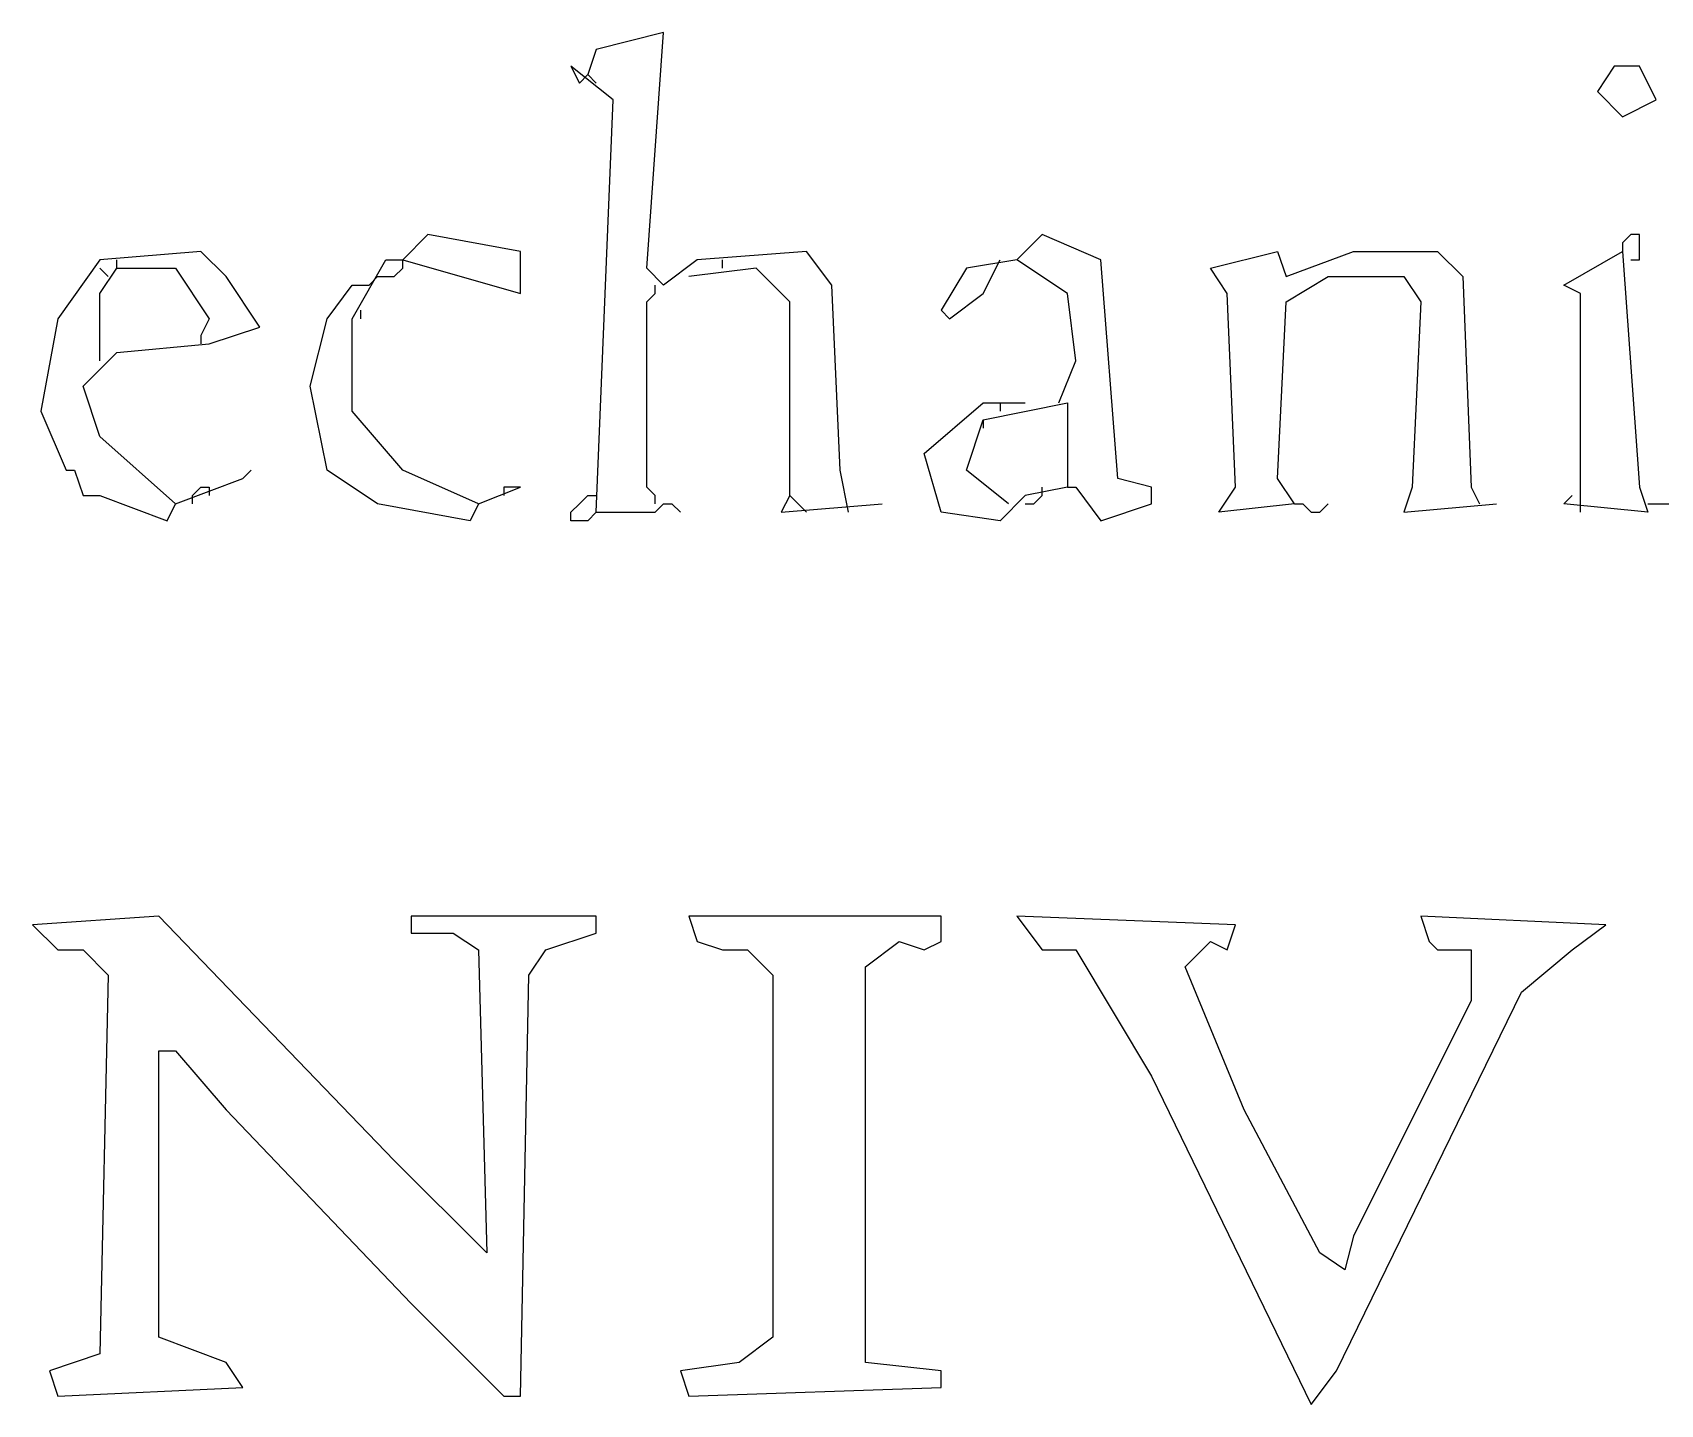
# Model space of a CAD drawing. Header units: inches. Extents: x 0.1 to 9.75, y 0.02 to 4.75.
# Drawn here: x 0.4472 to 0.716, y 3.7833 to 4.0097 of the extents above; entities that cross this region are included whole.
import ezdxf

# ---------------------------------------------------------------- set-up
doc = ezdxf.new("R2010")
doc.units = ezdxf.units.IN
doc.header["$MEASUREMENT"] = 0
doc.layers.add('PFV', color=179, linetype='Continuous')

msp = doc.modelspace()

# ---------------------------------------------------------------- linework, layer by layer
at = {"layer": 'PFV', "color": 1}
for p, q in [((0.551389, 4.009722), (0.540278, 4.006944)), ((0.548611, 3.970833), (0.551389, 4.009722)), ((0.540278, 4.006944), (0.538889, 4.002778)), ((0.543056, 3.998611), (0.536111, 4.004167)), ((0.536111, 4.004167), (0.5375, 4.001389)), ((0.5375, 4.001389), (0.538889, 4.002778)), ((0.538889, 4.002778), (0.540278, 4.001389)), ((0.708333, 4.004167), (0.705556, 4)), ((0.7125, 4.004167), (0.708333, 4.004167)), ((0.715278, 3.998611), (0.7125, 4.004167)), ((0.705556, 4), (0.709722, 3.995833)), ((0.540278, 3.930556), (0.543056, 3.998611)), ((0.709722, 3.995833), (0.715278, 3.998611)), ((0.5125, 3.976389), (0.508333, 3.972222)), ((0.527778, 3.973611), (0.5125, 3.976389)), ((0.613889, 3.976389), (0.609722, 3.972222)), ((0.623611, 3.972222), (0.613889, 3.976389)), ((0.711111, 3.976389), (0.709722, 3.975)), ((0.709722, 3.975), (0.709722, 3.973611)), ((0.7125, 3.976389), (0.711111, 3.976389)), ((0.7125, 3.972222), (0.7125, 3.976389)), ((0.458333, 3.972222), (0.451389, 3.9625)), ((0.475, 3.973611), (0.458333, 3.972222)), ((0.461111, 3.970833), (0.461111, 3.972222)), ((0.479167, 3.969444), (0.475, 3.973611)), ((0.5, 3.9625), (0.505556, 3.972222)), ((0.505556, 3.972222), (0.508333, 3.972222)), ((0.508333, 3.972222), (0.527778, 3.966667)), ((0.508333, 3.970833), (0.508333, 3.972222)), ((0.527778, 3.966667), (0.527778, 3.973611)), ((0.556944, 3.972222), (0.551389, 3.968056)), ((0.575, 3.973611), (0.556944, 3.972222)), ((0.561111, 3.970833), (0.561111, 3.972222)), ((0.579167, 3.968056), (0.575, 3.973611)), ((0.609722, 3.972222), (0.601389, 3.970833)), ((0.604167, 3.966667), (0.606944, 3.972222)), ((0.618056, 3.966667), (0.609722, 3.972222)), ((0.626389, 3.936111), (0.623611, 3.972222)), ((0.641667, 3.970833), (0.652778, 3.973611)), ((0.652778, 3.973611), (0.654167, 3.969444)), ((0.654167, 3.969444), (0.665278, 3.973611)), ((0.665278, 3.973611), (0.679167, 3.973611)), ((0.679167, 3.973611), (0.683333, 3.969444)), ((0.7, 3.968056), (0.709722, 3.973611)), ((0.709722, 3.973611), (0.7125, 3.934722)), ((0.711111, 3.972222), (0.7125, 3.972222)), ((0.458333, 3.966667), (0.461111, 3.970833)), ((0.459722, 3.969444), (0.458333, 3.970833)), ((0.461111, 3.970833), (0.470833, 3.970833)), ((0.470833, 3.970833), (0.476389, 3.9625)), ((0.506944, 3.969444), (0.508333, 3.970833)), ((0.551389, 3.968056), (0.548611, 3.970833)), ((0.566667, 3.970833), (0.555556, 3.969444)), ((0.572222, 3.965278), (0.566667, 3.970833)), ((0.601389, 3.970833), (0.597222, 3.963889)), ((0.644444, 3.966667), (0.641667, 3.970833)), ((0.484722, 3.961111), (0.479167, 3.969444)), ((0.495833, 3.9625), (0.5, 3.968056)), ((0.5, 3.968056), (0.502778, 3.968056)), ((0.502778, 3.968056), (0.504167, 3.969444)), ((0.504167, 3.969444), (0.506944, 3.969444)), ((0.55, 3.966667), (0.55, 3.968056)), ((0.580556, 3.9375), (0.579167, 3.968056)), ((0.654167, 3.965278), (0.661111, 3.969444)), ((0.661111, 3.969444), (0.673611, 3.969444)), ((0.673611, 3.969444), (0.676389, 3.965278)), ((0.683333, 3.969444), (0.684722, 3.934722)), ((0.702778, 3.966667), (0.7, 3.968056)), ((0.458333, 3.955556), (0.458333, 3.966667)), ((0.548611, 3.965278), (0.55, 3.966667)), ((0.548611, 3.934722), (0.548611, 3.965278)), ((0.572222, 3.933333), (0.572222, 3.965278)), ((0.598611, 3.9625), (0.604167, 3.966667)), ((0.619444, 3.955556), (0.618056, 3.966667)), ((0.645833, 3.934722), (0.644444, 3.966667)), ((0.652778, 3.936111), (0.654167, 3.965278)), ((0.676389, 3.965278), (0.675, 3.934722)), ((0.702778, 3.934722), (0.702778, 3.966667)), ((0.451389, 3.9625), (0.448611, 3.947222)), ((0.476389, 3.9625), (0.475, 3.959722)), ((0.493056, 3.951389), (0.495833, 3.9625)), ((0.5, 3.947222), (0.5, 3.9625)), ((0.501389, 3.963889), (0.501389, 3.9625)), ((0.597222, 3.963889), (0.598611, 3.9625)), ((0.475, 3.959722), (0.475, 3.958333)), ((0.476389, 3.958333), (0.484722, 3.961111)), ((0.455556, 3.951389), (0.461111, 3.956944)), ((0.461111, 3.956944), (0.476389, 3.958333)), ((0.616667, 3.948611), (0.619444, 3.955556)), ((0.458333, 3.943056), (0.455556, 3.951389)), ((0.495833, 3.9375), (0.493056, 3.951389)), ((0.594444, 3.940278), (0.604167, 3.948611)), ((0.604167, 3.945833), (0.618056, 3.948611)), ((0.604167, 3.948611), (0.611111, 3.948611)), ((0.606944, 3.948611), (0.606944, 3.947222)), ((0.618056, 3.948611), (0.618056, 3.934722)), ((0.448611, 3.947222), (0.452778, 3.9375)), ((0.508333, 3.9375), (0.5, 3.947222)), ((0.601389, 3.9375), (0.604167, 3.945833)), ((0.604167, 3.945833), (0.604167, 3.944444)), ((0.470833, 3.931944), (0.458333, 3.943056)), ((0.597222, 3.930556), (0.594444, 3.940278)), ((0.452778, 3.9375), (0.454167, 3.9375)), ((0.454167, 3.9375), (0.455556, 3.933333)), ((0.481944, 3.936111), (0.483333, 3.9375)), ((0.504167, 3.931944), (0.495833, 3.9375)), ((0.520833, 3.931944), (0.508333, 3.9375)), ((0.581944, 3.930556), (0.580556, 3.9375)), ((0.608333, 3.931944), (0.601389, 3.9375)), ((0.470833, 3.931944), (0.481944, 3.936111)), ((0.473611, 3.933333), (0.475, 3.934722)), ((0.475, 3.934722), (0.476389, 3.934722)), ((0.476389, 3.934722), (0.476389, 3.933333)), ((0.520833, 3.931944), (0.527778, 3.934722)), ((0.527778, 3.934722), (0.525, 3.934722)), ((0.525, 3.934722), (0.525, 3.933333)), ((0.55, 3.933333), (0.548611, 3.934722)), ((0.618056, 3.934722), (0.611111, 3.933333)), ((0.613889, 3.933333), (0.613889, 3.934722)), ((0.618056, 3.934722), (0.619444, 3.934722)), ((0.619444, 3.934722), (0.623611, 3.929167)), ((0.631944, 3.934722), (0.626389, 3.936111)), ((0.631944, 3.931944), (0.631944, 3.934722)), ((0.643056, 3.930556), (0.645833, 3.934722)), ((0.655556, 3.931944), (0.652778, 3.936111)), ((0.675, 3.934722), (0.673611, 3.930556)), ((0.684722, 3.934722), (0.686111, 3.931944)), ((0.702778, 3.930556), (0.702778, 3.934722)), ((0.7125, 3.934722), (0.713889, 3.930556)), ((0.455556, 3.933333), (0.458333, 3.933333)), ((0.458333, 3.933333), (0.469444, 3.929167)), ((0.469444, 3.929167), (0.470833, 3.931944)), ((0.473611, 3.931944), (0.473611, 3.933333)), ((0.519444, 3.929167), (0.504167, 3.931944)), ((0.520833, 3.931944), (0.519444, 3.929167)), ((0.536111, 3.930556), (0.5375, 3.931944)), ((0.5375, 3.931944), (0.538889, 3.933333)), ((0.538889, 3.933333), (0.540278, 3.933333)), ((0.55, 3.931944), (0.55, 3.933333)), ((0.55, 3.930556), (0.551389, 3.931944)), ((0.551389, 3.931944), (0.552778, 3.931944)), ((0.552778, 3.931944), (0.554167, 3.930556)), ((0.572222, 3.933333), (0.570833, 3.930556)), ((0.570833, 3.930556), (0.5875, 3.931944)), ((0.575, 3.930556), (0.572222, 3.933333)), ((0.611111, 3.933333), (0.606944, 3.929167)), ((0.611111, 3.931944), (0.6125, 3.931944)), ((0.6125, 3.931944), (0.613889, 3.933333)), ((0.623611, 3.929167), (0.631944, 3.931944)), ((0.655556, 3.931944), (0.643056, 3.930556)), ((0.655556, 3.931944), (0.656944, 3.931944)), ((0.656944, 3.931944), (0.658333, 3.930556)), ((0.659722, 3.930556), (0.661111, 3.931944)), ((0.673611, 3.930556), (0.688889, 3.931944)), ((0.7, 3.931944), (0.701389, 3.933333)), ((0.713889, 3.930556), (0.7, 3.931944)), ((0.713889, 3.931944), (0.718056, 3.931944)), ((0.536111, 3.929167), (0.536111, 3.930556)), ((0.538889, 3.929167), (0.536111, 3.929167)), ((0.540278, 3.930556), (0.538889, 3.929167)), ((0.540278, 3.930556), (0.55, 3.930556)), ((0.606944, 3.929167), (0.597222, 3.930556)), ((0.658333, 3.930556), (0.659722, 3.930556)), ((0.468056, 3.863889), (0.447222, 3.8625)), ((0.447222, 3.8625), (0.451389, 3.858333)), ((0.506944, 3.823611), (0.468056, 3.863889)), ((0.540278, 3.863889), (0.509722, 3.863889)), ((0.509722, 3.863889), (0.509722, 3.861111)), ((0.540278, 3.861111), (0.540278, 3.863889)), ((0.597222, 3.863889), (0.555556, 3.863889)), ((0.555556, 3.863889), (0.556944, 3.859722)), ((0.597222, 3.859722), (0.597222, 3.863889)), ((0.645833, 3.8625), (0.609722, 3.863889)), ((0.609722, 3.863889), (0.613889, 3.858333)), ((0.644444, 3.858333), (0.645833, 3.8625)), ((0.706944, 3.8625), (0.676389, 3.863889)), ((0.676389, 3.863889), (0.677778, 3.859722)), ((0.701389, 3.858333), (0.706944, 3.8625)), ((0.509722, 3.861111), (0.516667, 3.861111)), ((0.516667, 3.861111), (0.520833, 3.858333)), ((0.531944, 3.858333), (0.540278, 3.861111)), ((0.556944, 3.859722), (0.561111, 3.858333)), ((0.584722, 3.855556), (0.590278, 3.859722)), ((0.590278, 3.859722), (0.594444, 3.858333)), ((0.594444, 3.858333), (0.597222, 3.859722)), ((0.6375, 3.855556), (0.641667, 3.859722)), ((0.641667, 3.859722), (0.644444, 3.858333)), ((0.677778, 3.859722), (0.679167, 3.858333)), ((0.451389, 3.858333), (0.455556, 3.858333)), ((0.455556, 3.858333), (0.459722, 3.854167)), ((0.520833, 3.858333), (0.522222, 3.808333)), ((0.529167, 3.854167), (0.531944, 3.858333)), ((0.561111, 3.858333), (0.565278, 3.858333)), ((0.565278, 3.858333), (0.569444, 3.854167)), ((0.613889, 3.858333), (0.619444, 3.858333)), ((0.619444, 3.858333), (0.631944, 3.8375)), ((0.679167, 3.858333), (0.684722, 3.858333)), ((0.684722, 3.858333), (0.684722, 3.85)), ((0.693056, 3.851389), (0.701389, 3.858333)), ((0.459722, 3.854167), (0.458333, 3.791667)), ((0.527778, 3.784722), (0.529167, 3.854167)), ((0.569444, 3.854167), (0.569444, 3.794444)), ((0.584722, 3.790278), (0.584722, 3.855556)), ((0.647222, 3.831944), (0.6375, 3.855556)), ((0.6625, 3.788889), (0.693056, 3.851389)), ((0.684722, 3.85), (0.665278, 3.811111)), ((0.468056, 3.794444), (0.468056, 3.841667)), ((0.468056, 3.841667), (0.470833, 3.841667)), ((0.470833, 3.841667), (0.479167, 3.831944)), ((0.631944, 3.8375), (0.658333, 3.783333)), ((0.479167, 3.831944), (0.509722, 3.8)), ((0.659722, 3.808333), (0.647222, 3.831944)), ((0.522222, 3.808333), (0.506944, 3.823611)), ((0.665278, 3.811111), (0.663889, 3.805556)), ((0.663889, 3.805556), (0.659722, 3.808333)), ((0.509722, 3.8), (0.525, 3.784722)), ((0.479167, 3.790278), (0.468056, 3.794444)), ((0.569444, 3.794444), (0.563889, 3.790278)), ((0.458333, 3.791667), (0.45, 3.788889)), ((0.481944, 3.786111), (0.479167, 3.790278)), ((0.563889, 3.790278), (0.554167, 3.788889)), ((0.597222, 3.788889), (0.584722, 3.790278)), ((0.45, 3.788889), (0.451389, 3.784722)), ((0.554167, 3.788889), (0.555556, 3.784722)), ((0.597222, 3.786111), (0.597222, 3.788889)), ((0.658333, 3.783333), (0.6625, 3.788889)), ((0.451389, 3.784722), (0.481944, 3.786111)), ((0.525, 3.784722), (0.527778, 3.784722)), ((0.555556, 3.784722), (0.597222, 3.786111))]:
    msp.add_line(p, q, dxfattribs=at)

doc.saveas('drawing.dxf')
